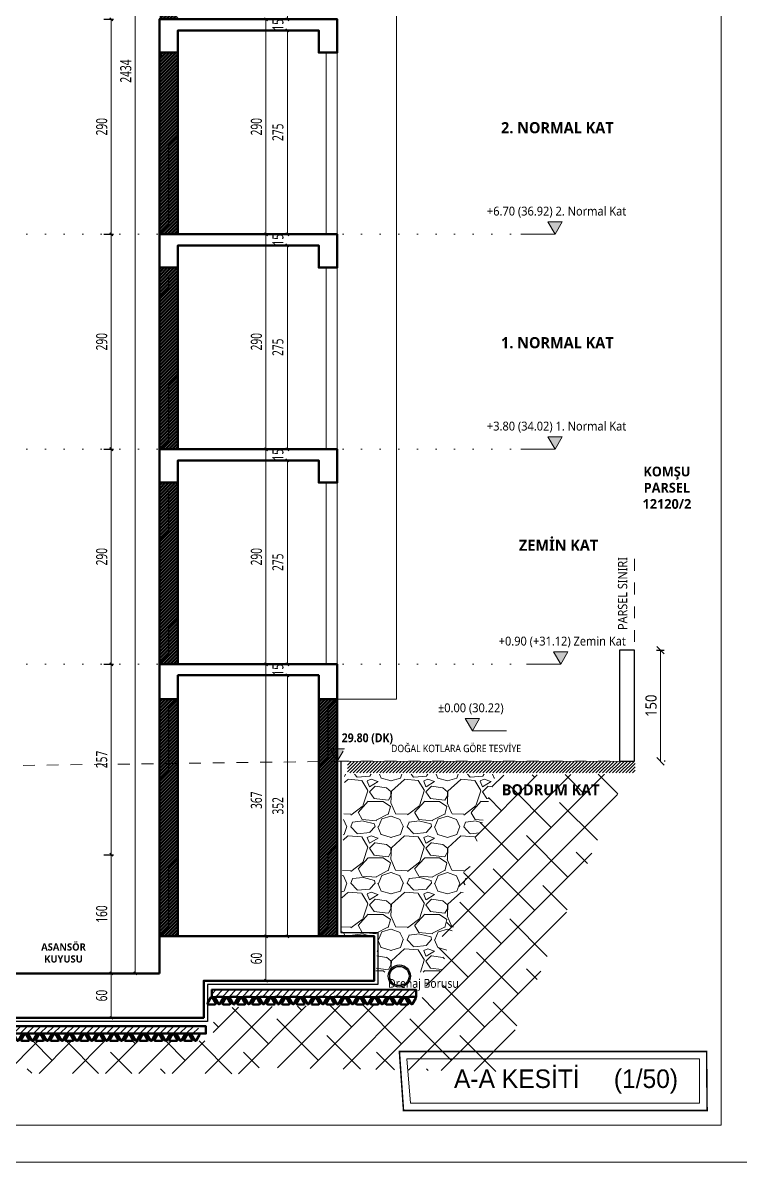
# Model space of a CAD drawing. Header units: metres. Extents: x 14968 to 56958, y -40276 to -31129.
# Drawn here: x 42806 to 43774, y -37376 to -35839 of the extents above; entities that cross this region are included whole.
import ezdxf
from ezdxf.enums import TextEntityAlignment as Align

# ---------------------------------------------------------------- set-up
doc = ezdxf.new("R2010")
doc.units = ezdxf.units.M
doc.linetypes.add('DOT', pattern=[0.25, 0, -0.25])
doc.linetypes.add('JIS_02_1.2', pattern=[64.008, 32.004, -32.004])
doc.layers.get('0').update_dxf_attribs({"lineweight": 13})
doc.layers.get('Defpoints').update_dxf_attribs({"lineweight": 9})
for name, color, linetype, lineweight in [('A ANTET', 7, 'Continuous', 13), ('A DIŞ ZEMİN', 7, 'Continuous', 50), ('A DUVAR', 7, 'Continuous', 25), ('A KESİT BETONARME', 1, 'Continuous', 50), ('A KESİT MERDİVEN', 1, 'Continuous', 50), ('A KOLON TARAMA', 1, 'Continuous', 15), ('A KOT KESİT', 51, 'Continuous', 15), ('A TABİİ ZEMİN ÇİZGİSİ', 81, 'JIS_02_1.2', 9), ('A TOPRAK', 17, 'Continuous', 5), ('A YAZI', 7, 'Continuous', 13), ('A YAZI MALZEME', 131, 'Continuous', 9), ('A YAZI VAZ', 7, 'Continuous', 13), ('A ÖLÇÜ KESİT', 31, 'Continuous', 9)]:
    doc.layers.add(name, color=color, linetype=linetype, lineweight=lineweight)
doc.layers.add('A KESİT DUVAR GÖRÜNÜŞ', color=7, linetype='Continuous', lineweight=9, true_color=0x848484)
doc.layers.add('A KOT KESİT KAT HİZASI', color=7, linetype='DOT', lineweight=15, true_color=0xffff7f)
doc.layers.add('A YALITIM', color=6, linetype='BATTING')
doc.styles.add('HİB ARIAL 95', font='arial.ttf', dxfattribs={"width": 0.95})
doc.styles.add('HİB GENISO .9', font='GENISO.ttf', dxfattribs={"width": 0.9})
doc.styles.add('HİB Segoe Semibold', font='')
doc.styles.add('HİB Segoe Semilight .7', font='segoeuisl.ttf', dxfattribs={"width": 0.7})
doc.styles.add('HİB Segoe Semilight .95', font='segoeuisl.ttf', dxfattribs={"width": 0.9})
doc.styles.get('HİB Segoe Semibold').set_extended_font_data('Segoe UI Semibold')
doc.linetypes.add('BATTING', pattern='A,0.00254,-2.54,[134,ltypeshp.shx,S=2.54,R=0,X=-2.54,Y=0],-5.08,[134,ltypeshp.shx,S=2.54,R=180,X=2.54,Y=0],-2.54', length=10.16254)
doc.dimstyles.new('HİB', dxfattribs={"dimtxt": 12, "dimasz": 18, "dimexe": 5, "dimexo": 30, "dimgap": 5, "dimtad": 1, "dimdec": 0, "dimzin": 0, "dimdsep": 46, "dimtxsty": 'HİB GENISO .9', "dimblk": 'CLOSEDBLANK', "dimtsz": 5, "dimcen": 0.09, "dimclrd": 256, "dimclre": 256, "dimclrt": 256, "dimadec": 0, "dimazin": 0, "dimtfac": 1, "dimtdec": 4, "dimtix": 1, "dimtofl": 0, "dimtmove": 0, "dimatfit": 3, "dimfxl": 30, "dimfxlon": 1, "dimtvp": 1, "dimtolj": 1, "dimtzin": 0, "dimlwd": -1, "dimlwe": -3, "dimarcsym": 0})
doc.dimstyles.new('HİB İÇ', dxfattribs={"dimtxt": 15, "dimasz": 18, "dimexe": 3, "dimexo": 10, "dimgap": 5, "dimtad": 1, "dimdec": 0, "dimzin": 0, "dimdsep": 46, "dimtxsty": 'HİB Segoe Semilight .7', "dimblk": 'NONE', "dimblk1": 'NONE', "dimblk2": 'NONE', "dimtsz": 2, "dimcen": 0.09, "dimclrd": 256, "dimclre": 256, "dimclrt": 256, "dimadec": 0, "dimazin": 0, "dimtfac": 1, "dimtdec": 4, "dimtix": 1, "dimtofl": 0, "dimtmove": 0, "dimatfit": 3, "dimfxl": 10, "dimfxlon": 1, "dimtvp": 1, "dimtolj": 1, "dimtzin": 0, "dimlwd": -1, "dimlwe": -3, "dimarcsym": 0})

# ---------------------------------------------------------------- blocks, each defined once
blk = doc.blocks.new('*D742')
at = {"layer": 'A ÖLÇÜ KESİT', "lineweight": -3, "ltscale": 0.5}
for p, q in [((43661, -36685.1), (43671.3, -36685.1)), ((43672.4, -36835.1), (43671.3, -36835.1))]:
    blk.add_line(p, q, dxfattribs=at)
at = {"layer": 'A ÖLÇÜ KESİT', "ltscale": 0.5}
for p, q in [((43671.3, -36690.1), (43661.3, -36680.1)), ((43666.3, -36835.1), (43666.3, -36685.1)), ((43661.3, -36830.1), (43671.3, -36840.1))]:
    blk.add_line(p, q, dxfattribs=at)
at = {"layer": 'Defpoints', "color": 0}
for p in [(43631, -36685.1), (43666.3, -36685.1), (43642.4, -36835.1)]:
    blk.add_point(p, dxfattribs=at)
at = {"layer": 'A ÖLÇÜ KESİT', "ltscale": 0.5, "insert": (43653.5, -36760.1), "char_height": 15, "attachment_point": 5, "rotation": 90, "style": 'HİB Segoe Semilight .95'}
blk.add_mtext('\\A1;150', dxfattribs=at)
blk = doc.blocks.new('_ClosedBlank')
at = {"color": 0, "linetype": 'ByBlock', "lineweight": -2}
for p, q in [((-1, 0.166667), (0, 0)), ((-1, 0.166667), (-1, -0.166667)), ((0, 0), (-1, -0.166667))]:
    blk.add_line(p, q, dxfattribs=at)
blk = doc.blocks.new('*D389')
at = {"layer": 'A ÖLÇÜ KESİT', "lineweight": -3, "ltscale": 0.5}
for p, q in [((43143.7, -35834.1), (43130.7, -35834.1)), ((43143.7, -36124.1), (43130.7, -36124.1))]:
    blk.add_line(p, q, dxfattribs=at)
at = {"layer": 'A ÖLÇÜ KESİT', "ltscale": 0.5}
for p, q in [((43135.7, -35836.1), (43131.7, -35832.1)), ((43133.7, -36124.1), (43133.7, -35834.1)), ((43131.7, -36122.1), (43135.7, -36126.1))]:
    blk.add_line(p, q, dxfattribs=at)
at = {"layer": 'Defpoints', "color": 0}
for p in [(43133.7, -35834.1), (43175.7, -35834.1), (43183.9, -36124.1)]:
    blk.add_point(p, dxfattribs=at)
at = {"layer": 'A ÖLÇÜ KESİT', "ltscale": 0.5, "insert": (43120.9, -35979.1), "char_height": 15, "attachment_point": 5, "rotation": 90, "style": 'HİB Segoe Semilight .7'}
blk.add_mtext('\\A1;290', dxfattribs=at)
blk = doc.blocks.new('_None')
blk = doc.blocks.new('*D388')
at = {"layer": 'A ÖLÇÜ KESİT', "lineweight": -3, "ltscale": 0.5}
for p, q in [((43165.7, -35834.1), (43159.6, -35834.1)), ((43152.9, -35849.1), (43159.6, -35849.1))]:
    blk.add_line(p, q, dxfattribs=at)
at = {"layer": 'A ÖLÇÜ KESİT', "ltscale": 0.5}
for p, q in [((43160.6, -35832.1), (43164.6, -35836.1)), ((43162.6, -35834.1), (43162.6, -35830.1)), ((43164.6, -35851.1), (43160.6, -35847.1)), ((43162.6, -35849.1), (43162.6, -35853.1))]:
    blk.add_line(p, q, dxfattribs=at)
at = {"layer": 'Defpoints', "color": 0}
for p in [(43162.6, -35834.1), (43175.7, -35834.1), (43162.9, -35849.1)]:
    blk.add_point(p, dxfattribs=at)
at = {"layer": 'A ÖLÇÜ KESİT', "ltscale": 0.5, "insert": (43149.9, -35841.6), "char_height": 15, "attachment_point": 5, "rotation": 90, "style": 'HİB Segoe Semilight .7'}
blk.add_mtext('\\A1;15', dxfattribs=at)
blk = doc.blocks.new('*D387')
at = {"layer": 'A ÖLÇÜ KESİT', "lineweight": -3, "ltscale": 0.5}
for p, q in [((43152.9, -35849.1), (43159.6, -35849.1)), ((43152.9, -36124.1), (43159.6, -36124.1))]:
    blk.add_line(p, q, dxfattribs=at)
at = {"layer": 'A ÖLÇÜ KESİT', "ltscale": 0.5}
for p, q in [((43164.6, -35851.1), (43160.6, -35847.1)), ((43162.6, -36124.1), (43162.6, -35849.1)), ((43160.6, -36122.1), (43164.6, -36126.1))]:
    blk.add_line(p, q, dxfattribs=at)
at = {"layer": 'Defpoints', "color": 0}
for p in [(43162.6, -35849.1), (43162.9, -35849.1), (43162.9, -36124.1)]:
    blk.add_point(p, dxfattribs=at)
at = {"layer": 'A ÖLÇÜ KESİT', "ltscale": 0.5, "insert": (43149.9, -35986.6), "char_height": 15, "attachment_point": 5, "rotation": 90, "style": 'HİB Segoe Semilight .7'}
blk.add_mtext('\\A1;275', dxfattribs=at)
blk = doc.blocks.new('*D385')
at = {"layer": 'A ÖLÇÜ KESİT', "lineweight": -3, "ltscale": 0.5}
for p, q in [((43165.7, -36124.1), (43159.6, -36124.1)), ((43152.9, -36139.1), (43159.6, -36139.1))]:
    blk.add_line(p, q, dxfattribs=at)
at = {"layer": 'A ÖLÇÜ KESİT', "ltscale": 0.5}
for p, q in [((43160.6, -36122.1), (43164.6, -36126.1)), ((43162.6, -36124.1), (43162.6, -36120.1)), ((43164.6, -36141.1), (43160.6, -36137.1)), ((43162.6, -36139.1), (43162.6, -36143.1))]:
    blk.add_line(p, q, dxfattribs=at)
at = {"layer": 'Defpoints', "color": 0}
for p in [(43162.6, -36124.1), (43175.7, -36124.1), (43162.9, -36139.1)]:
    blk.add_point(p, dxfattribs=at)
at = {"layer": 'A ÖLÇÜ KESİT', "ltscale": 0.5, "insert": (43149.9, -36131.6), "char_height": 15, "attachment_point": 5, "rotation": 90, "style": 'HİB Segoe Semilight .7'}
blk.add_mtext('\\A1;15', dxfattribs=at)
blk = doc.blocks.new('*D753')
at = {"layer": 'A ÖLÇÜ KESİT', "ltscale": 0.5}
for p, q in [((43160.6, -36702.1), (43164.6, -36706.1)), ((43162.6, -36704.1), (43162.6, -36700.1)), ((43164.6, -36721.1), (43160.6, -36717.1)), ((43162.6, -36719.1), (43162.6, -36723.1))]:
    blk.add_line(p, q, dxfattribs=at)
at = {"layer": 'A ÖLÇÜ KESİT', "lineweight": -3, "ltscale": 0.5}
for p, q in [((43165.7, -36704.1), (43159.6, -36704.1)), ((43152.9, -36719.1), (43159.6, -36719.1))]:
    blk.add_line(p, q, dxfattribs=at)
at = {"layer": 'Defpoints', "color": 0}
for p in [(43162.6, -36704.1), (43175.7, -36704.1), (43162.9, -36719.1)]:
    blk.add_point(p, dxfattribs=at)
at = {"layer": 'A ÖLÇÜ KESİT', "ltscale": 0.5, "insert": (43149.9, -36711.6), "char_height": 15, "attachment_point": 5, "rotation": 90, "style": 'HİB Segoe Semilight .7'}
blk.add_mtext('\\A1;15', dxfattribs=at)
blk = doc.blocks.new('*D750')
at = {"layer": 'A ÖLÇÜ KESİT', "ltscale": 0.5}
for p, q in [((43162.6, -36414.1), (43162.6, -36410.1)), ((43160.6, -36412.1), (43164.6, -36416.1)), ((43164.6, -36431.1), (43160.6, -36427.1)), ((43162.6, -36429.1), (43162.6, -36433.1))]:
    blk.add_line(p, q, dxfattribs=at)
at = {"layer": 'A ÖLÇÜ KESİT', "lineweight": -3, "ltscale": 0.5}
for p, q in [((43165.7, -36414.1), (43159.6, -36414.1)), ((43152.9, -36429.1), (43159.6, -36429.1))]:
    blk.add_line(p, q, dxfattribs=at)
at = {"layer": 'Defpoints', "color": 0}
for p in [(43162.6, -36414.1), (43175.7, -36414.1), (43162.9, -36429.1)]:
    blk.add_point(p, dxfattribs=at)
at = {"layer": 'A ÖLÇÜ KESİT', "ltscale": 0.5, "insert": (43149.9, -36421.6), "char_height": 15, "attachment_point": 5, "rotation": 90, "style": 'HİB Segoe Semilight .7'}
blk.add_mtext('\\A1;15', dxfattribs=at)
blk = doc.blocks.new('TABİİ ZEMİN ÖLÇÜSÜ')
at = {"ltscale": 0.5}
h = blk.add_hatch(color=256, dxfattribs=at)
h.dxf.hatch_style = 1
h.paths.add_polyline_path([(9.7, 16.9), (-9.7, 16.9), (0, 0)])
blk.add_lwpolyline([(9.7, 16.9), (-9.7, 16.9), (0, 0)], close=True, dxfattribs=at)
at = {"ltscale": 0.5, "style": 'HİB Segoe Semilight .95', "width": 0.9}
blk.add_attdef('KOT', text='', height=12, dxfattribs=at).set_placement((-0.1, 30.3), align=Align.MIDDLE)
blk = doc.blocks.new('*D754')
at = {"layer": 'A ÖLÇÜ KESİT', "lineweight": -3, "ltscale": 0.5}
for p, q in [((43143.7, -37071.1), (43130.7, -37071.1)), ((43143.7, -37131.1), (43130.7, -37131.1))]:
    blk.add_line(p, q, dxfattribs=at)
at = {"layer": 'A ÖLÇÜ KESİT', "ltscale": 0.5}
for p, q in [((43135.7, -37073.1), (43131.7, -37069.1)), ((43133.7, -37071.1), (43133.7, -37131.1)), ((43131.7, -37129.1), (43135.7, -37133.1))]:
    blk.add_line(p, q, dxfattribs=at)
at = {"layer": 'Defpoints', "color": 0}
for p in [(43188.6, -37071.1), (43133.7, -37131.1), (43188.6, -37131.1)]:
    blk.add_point(p, dxfattribs=at)
at = {"layer": 'A ÖLÇÜ KESİT', "ltscale": 0.5, "insert": (43120.9, -37101.1), "char_height": 15, "attachment_point": 5, "rotation": 90, "style": 'HİB Segoe Semilight .7'}
blk.add_mtext('\\A1;60', dxfattribs=at)
blk = doc.blocks.new('*U749')
at = {"layer": 'A KESİT BETONARME', "ltscale": 0.5}
for points in [[(-10.5, -3.3, 0.57735), (-9.5, -5), (-0.5, -5, 0.57735), (0.4, -3.3), (-4.1, 4.4, 0.57735), (-6, 4.4)], [(10.5, 3.3, 0.57735), (9.5, 5), (0.5, 5, 0.57735), (-0.4, 3.3), (4.1, -4.4, 0.57735), (6, -4.4)]]:
    blk.add_lwpolyline(points, format="xyb", close=True, dxfattribs=at)
blk = doc.blocks.new('*U748')
at = {"layer": 'A KESİT BETONARME', "color": 0, "linetype": 'ByBlock', "lineweight": -2, "transparency": 16777216}
for p in [(0, 0), (20, 0), (40, 0), (60, 0), (80, 0), (100, 0), (120, 0), (140, 0), (160, 0), (180, 0), (200, 0), (220, 0), (240, 0), (260, 0)]:
    blk.add_blockref('*U749', p, dxfattribs=at)
blk = doc.blocks.new('*D752')
at = {"layer": 'A ÖLÇÜ KESİT', "ltscale": 0.5}
for p, q in [((43135.7, -36706.1), (43131.7, -36702.1)), ((43133.7, -37071.1), (43133.7, -36704.1)), ((43131.7, -37069.1), (43135.7, -37073.1))]:
    blk.add_line(p, q, dxfattribs=at)
at = {"layer": 'A ÖLÇÜ KESİT', "lineweight": -3, "ltscale": 0.5}
for p, q in [((43143.7, -36704.1), (43130.7, -36704.1)), ((43143.7, -37071.1), (43130.7, -37071.1))]:
    blk.add_line(p, q, dxfattribs=at)
at = {"layer": 'Defpoints', "color": 0}
for p in [(43133.7, -36704.1), (43175.7, -36704.1), (43205, -37071.1)]:
    blk.add_point(p, dxfattribs=at)
at = {"layer": 'A ÖLÇÜ KESİT', "ltscale": 0.5, "insert": (43120.9, -36887.6), "char_height": 15, "attachment_point": 5, "rotation": 90, "style": 'HİB Segoe Semilight .7'}
blk.add_mtext('\\A1;367', dxfattribs=at)
blk = doc.blocks.new('*D751')
at = {"layer": 'A ÖLÇÜ KESİT', "ltscale": 0.5}
for p, q in [((43164.6, -36721.1), (43160.6, -36717.1)), ((43162.6, -37071.1), (43162.6, -36719.1)), ((43160.6, -37069.1), (43164.6, -37073.1))]:
    blk.add_line(p, q, dxfattribs=at)
at = {"layer": 'A ÖLÇÜ KESİT', "lineweight": -3, "ltscale": 0.5}
for p, q in [((43152.9, -36719.1), (43159.6, -36719.1)), ((43172.6, -37071.1), (43159.6, -37071.1))]:
    blk.add_line(p, q, dxfattribs=at)
at = {"layer": 'Defpoints', "color": 0}
for p in [(43162.6, -36719.1), (43162.9, -36719.1), (43205, -37071.1)]:
    blk.add_point(p, dxfattribs=at)
at = {"layer": 'A ÖLÇÜ KESİT', "ltscale": 0.5, "insert": (43149.9, -36895.1), "char_height": 15, "attachment_point": 5, "rotation": 90, "style": 'HİB Segoe Semilight .7'}
blk.add_mtext('\\A1;352', dxfattribs=at)
blk = doc.blocks.new('*U747')
at = {"layer": 'A KESİT BETONARME', "ltscale": 0.5}
for points in [[(-10.5, -3.3, 0.57735), (-9.5, -5), (-0.5, -5, 0.57735), (0.4, -3.3), (-4.1, 4.4, 0.57735), (-6, 4.4)], [(10.5, 3.3, 0.57735), (9.5, 5), (0.5, 5, 0.57735), (-0.4, 3.3), (4.1, -4.4, 0.57735), (6, -4.4)]]:
    blk.add_lwpolyline(points, format="xyb", close=True, dxfattribs=at)
blk = doc.blocks.new('*U746')
at = {"layer": 'A KESİT BETONARME', "color": 0, "linetype": 'ByBlock', "lineweight": -2, "transparency": 16777216}
for p in [(0, 0), (20, 0), (40, 0), (60, 0), (80, 0), (100, 0), (120, 0), (140, 0), (160, 0), (180, 0), (200, 0), (220, 0), (240, 0), (260, 0), (280, 0), (300, 0)]:
    blk.add_blockref('*U747', p, dxfattribs=at)
blk = doc.blocks.new('*D766')
at = {"layer": 'A ÖLÇÜ KESİT', "lineweight": -3, "ltscale": 0.5}
for p, q in [((42947.3, -34686.9), (42960.3, -34686.9)), ((42947.3, -37121.1), (42960.3, -37121.1))]:
    blk.add_line(p, q, dxfattribs=at)
at = {"layer": 'A ÖLÇÜ KESİT', "ltscale": 0.5}
for p, q in [((42959.3, -34688.9), (42955.3, -34684.9)), ((42957.3, -37121.1), (42957.3, -34686.9)), ((42955.3, -37119.1), (42959.3, -37123.1))]:
    blk.add_line(p, q, dxfattribs=at)
at = {"layer": 'Defpoints', "color": 0}
for p in [(42821.2, -34686.9), (42957.3, -34686.9), (42875, -37121.1)]:
    blk.add_point(p, dxfattribs=at)
at = {"layer": 'A ÖLÇÜ KESİT', "ltscale": 0.5, "insert": (42944.6, -35904), "char_height": 15, "attachment_point": 5, "rotation": 90, "style": 'HİB Segoe Semilight .7'}
blk.add_mtext('\\A1;2434', dxfattribs=at)
blk = doc.blocks.new('*D386')
at = {"layer": 'A ÖLÇÜ KESİT', "lineweight": -3, "ltscale": 0.5}
for p, q in [((43143.7, -36124.1), (43130.7, -36124.1)), ((43143.7, -36414.1), (43130.7, -36414.1))]:
    blk.add_line(p, q, dxfattribs=at)
at = {"layer": 'A ÖLÇÜ KESİT', "ltscale": 0.5}
for p, q in [((43135.7, -36126.1), (43131.7, -36122.1)), ((43133.7, -36414.1), (43133.7, -36124.1)), ((43131.7, -36412.1), (43135.7, -36416.1))]:
    blk.add_line(p, q, dxfattribs=at)
at = {"layer": 'Defpoints', "color": 0}
for p in [(43133.7, -36124.1), (43175.7, -36124.1), (43183.9, -36414.1)]:
    blk.add_point(p, dxfattribs=at)
at = {"layer": 'A ÖLÇÜ KESİT', "ltscale": 0.5, "insert": (43120.9, -36269.1), "char_height": 15, "attachment_point": 5, "rotation": 90, "style": 'HİB Segoe Semilight .7'}
blk.add_mtext('\\A1;290', dxfattribs=at)
blk = doc.blocks.new('*D384')
at = {"layer": 'A ÖLÇÜ KESİT', "lineweight": -3, "ltscale": 0.5}
for p, q in [((43152.9, -36139.1), (43159.6, -36139.1)), ((43152.9, -36414.1), (43159.6, -36414.1))]:
    blk.add_line(p, q, dxfattribs=at)
at = {"layer": 'A ÖLÇÜ KESİT', "ltscale": 0.5}
for p, q in [((43164.6, -36141.1), (43160.6, -36137.1)), ((43162.6, -36414.1), (43162.6, -36139.1)), ((43160.6, -36412.1), (43164.6, -36416.1))]:
    blk.add_line(p, q, dxfattribs=at)
at = {"layer": 'Defpoints', "color": 0}
for p in [(43162.6, -36139.1), (43162.9, -36139.1), (43162.9, -36414.1)]:
    blk.add_point(p, dxfattribs=at)
at = {"layer": 'A ÖLÇÜ KESİT', "ltscale": 0.5, "insert": (43149.9, -36276.6), "char_height": 15, "attachment_point": 5, "rotation": 90, "style": 'HİB Segoe Semilight .7'}
blk.add_mtext('\\A1;275', dxfattribs=at)
blk = doc.blocks.new('*D400')
at = {"layer": 'A ÖLÇÜ KESİT', "lineweight": -3, "ltscale": 0.5}
for p, q in [((43143.7, -36414.1), (43130.7, -36414.1)), ((43143.7, -36704.1), (43130.7, -36704.1))]:
    blk.add_line(p, q, dxfattribs=at)
at = {"layer": 'A ÖLÇÜ KESİT', "ltscale": 0.5}
for p, q in [((43135.7, -36416.1), (43131.7, -36412.1)), ((43133.7, -36704.1), (43133.7, -36414.1)), ((43131.7, -36702.1), (43135.7, -36706.1))]:
    blk.add_line(p, q, dxfattribs=at)
at = {"layer": 'Defpoints', "color": 0}
for p in [(43133.7, -36414.1), (43175.7, -36414.1), (43183.9, -36704.1)]:
    blk.add_point(p, dxfattribs=at)
at = {"layer": 'A ÖLÇÜ KESİT', "ltscale": 0.5, "insert": (43120.9, -36559.1), "char_height": 15, "attachment_point": 5, "rotation": 90, "style": 'HİB Segoe Semilight .7'}
blk.add_mtext('\\A1;290', dxfattribs=at)
blk = doc.blocks.new('*D399')
at = {"layer": 'A ÖLÇÜ KESİT', "lineweight": -3, "ltscale": 0.5}
for p, q in [((43152.9, -36429.1), (43159.6, -36429.1)), ((43152.9, -36704.1), (43159.6, -36704.1))]:
    blk.add_line(p, q, dxfattribs=at)
at = {"layer": 'A ÖLÇÜ KESİT', "ltscale": 0.5}
for p, q in [((43164.6, -36431.1), (43160.6, -36427.1)), ((43162.6, -36704.1), (43162.6, -36429.1)), ((43160.6, -36702.1), (43164.6, -36706.1))]:
    blk.add_line(p, q, dxfattribs=at)
at = {"layer": 'Defpoints', "color": 0}
for p in [(43162.6, -36429.1), (43162.9, -36429.1), (43162.9, -36704.1)]:
    blk.add_point(p, dxfattribs=at)
at = {"layer": 'A ÖLÇÜ KESİT', "ltscale": 0.5, "insert": (43149.9, -36566.6), "char_height": 15, "attachment_point": 5, "rotation": 90, "style": 'HİB Segoe Semilight .7'}
blk.add_mtext('\\A1;275', dxfattribs=at)
blk = doc.blocks.new('KOT KESİT')
at = {"layer": 'A KOT KESİT', "transparency": 33554687}
h = blk.add_hatch(color=256, dxfattribs=at)
h.dxf.hatch_style = 1
h.paths.add_polyline_path([(9.7, 16.9), (-9.7, 16.9), (0, 0)])
at = {"layer": 'A KOT KESİT'}
blk.add_line((0, 0), (46.1, 0), dxfattribs=at)
blk.add_lwpolyline([(9.7, 16.9), (-9.7, 16.9), (0, 0)], close=True, dxfattribs=at)
at = {"layer": 'A KOT KESİT', "ltscale": 100, "transparency": 33554687, "style": 'HİB Segoe Semilight .95', "width": 0.95}
blk.add_attdef('YAZI', text='', height=12, dxfattribs=at).set_placement((-2.1, 25.2), align=Align.CENTER)
blk = doc.blocks.new('*D1882')
at = {"layer": 'A ÖLÇÜ KESİT', "lineweight": -3, "ltscale": 0.5}
for p, q in [((42914.9, -36961.1), (42927.9, -36961.1)), ((42914.9, -37121.1), (42927.9, -37121.1))]:
    blk.add_line(p, q, dxfattribs=at)
at = {"layer": 'A ÖLÇÜ KESİT', "ltscale": 0.5}
for p, q in [((42926.9, -36963.1), (42922.9, -36959.1)), ((42924.9, -37121.1), (42924.9, -36961.1)), ((42922.9, -37119.1), (42926.9, -37123.1))]:
    blk.add_line(p, q, dxfattribs=at)
at = {"layer": 'Defpoints', "color": 0}
for p in [(42875, -36961.1), (42924.9, -36961.1), (42875, -37121.1)]:
    blk.add_point(p, dxfattribs=at)
at = {"layer": 'A ÖLÇÜ KESİT', "ltscale": 0.5, "insert": (42912.1, -37041.1), "char_height": 15, "attachment_point": 5, "rotation": 90, "style": 'HİB Segoe Semilight .7'}
blk.add_mtext('\\A1;160', dxfattribs=at)
blk = doc.blocks.new('*D1883')
at = {"layer": 'A ÖLÇÜ KESİT', "ltscale": 0.5}
for p, q in [((42926.9, -36706.1), (42922.9, -36702.1)), ((42924.9, -36961.1), (42924.9, -36704.1)), ((42922.9, -36959.1), (42926.9, -36963.1))]:
    blk.add_line(p, q, dxfattribs=at)
at = {"layer": 'A ÖLÇÜ KESİT', "lineweight": -3, "ltscale": 0.5}
for p, q in [((42914.9, -36704.1), (42927.9, -36704.1)), ((42914.9, -36961.1), (42927.9, -36961.1))]:
    blk.add_line(p, q, dxfattribs=at)
at = {"layer": 'Defpoints', "color": 0}
for p in [(42875, -36704.1), (42924.9, -36704.1), (42875, -36961.1)]:
    blk.add_point(p, dxfattribs=at)
at = {"layer": 'A ÖLÇÜ KESİT', "ltscale": 0.5, "insert": (42912.1, -36832.6), "char_height": 15, "attachment_point": 5, "rotation": 90, "style": 'HİB Segoe Semilight .7'}
blk.add_mtext('\\A1;257', dxfattribs=at)
blk = doc.blocks.new('*D1888')
at = {"layer": 'A ÖLÇÜ KESİT', "lineweight": -3, "ltscale": 0.5}
for p, q in [((42914.9, -37121.1), (42927.9, -37121.1)), ((42914.9, -37181.1), (42927.9, -37181.1))]:
    blk.add_line(p, q, dxfattribs=at)
at = {"layer": 'A ÖLÇÜ KESİT', "ltscale": 0.5}
for p, q in [((42926.9, -37123.1), (42922.9, -37119.1)), ((42924.9, -37121.1), (42924.9, -37181.1)), ((42922.9, -37179.1), (42926.9, -37183.1))]:
    blk.add_line(p, q, dxfattribs=at)
at = {"layer": 'Defpoints', "color": 0}
for p in [(42875, -37121.1), (42868.4, -37181.1), (42924.9, -37181.1)]:
    blk.add_point(p, dxfattribs=at)
at = {"layer": 'A ÖLÇÜ KESİT', "ltscale": 0.5, "insert": (42912.1, -37151.1), "char_height": 15, "attachment_point": 5, "rotation": 90, "style": 'HİB Segoe Semilight .7'}
blk.add_mtext('\\A1;60', dxfattribs=at)
blk = doc.blocks.new('*D1894')
at = {"layer": 'A ÖLÇÜ KESİT', "lineweight": -3, "ltscale": 0.5}
for p, q in [((42914.9, -36414), (42927.9, -36414)), ((42914.9, -36704.1), (42927.9, -36704.1))]:
    blk.add_line(p, q, dxfattribs=at)
at = {"layer": 'A ÖLÇÜ KESİT', "ltscale": 0.5}
for p, q in [((42926.9, -36416), (42922.9, -36412)), ((42924.9, -36704.1), (42924.9, -36414)), ((42922.9, -36702.1), (42926.9, -36706.1))]:
    blk.add_line(p, q, dxfattribs=at)
at = {"layer": 'Defpoints', "color": 0}
for p in [(42875, -36414), (42924.9, -36414), (42875, -36704.1)]:
    blk.add_point(p, dxfattribs=at)
at = {"layer": 'A ÖLÇÜ KESİT', "ltscale": 0.5, "insert": (42912.1, -36559.1), "char_height": 15, "attachment_point": 5, "rotation": 90, "style": 'HİB Segoe Semilight .7'}
blk.add_mtext('\\A1;290', dxfattribs=at)
blk = doc.blocks.new('*D1895')
at = {"layer": 'A ÖLÇÜ KESİT', "lineweight": -3, "ltscale": 0.5}
for p, q in [((42914.9, -36124.1), (42927.9, -36124.1)), ((42914.9, -36414.1), (42927.9, -36414.1))]:
    blk.add_line(p, q, dxfattribs=at)
at = {"layer": 'A ÖLÇÜ KESİT', "ltscale": 0.5}
for p, q in [((42926.9, -36126.1), (42922.9, -36122.1)), ((42924.9, -36414.1), (42924.9, -36124.1)), ((42922.9, -36412.1), (42926.9, -36416.1))]:
    blk.add_line(p, q, dxfattribs=at)
at = {"layer": 'Defpoints', "color": 0}
for p in [(42901.7, -36124.1), (42924.9, -36124.1), (42875, -36414.1)]:
    blk.add_point(p, dxfattribs=at)
at = {"layer": 'A ÖLÇÜ KESİT', "ltscale": 0.5, "insert": (42912.1, -36269.1), "char_height": 15, "attachment_point": 5, "rotation": 90, "style": 'HİB Segoe Semilight .7'}
blk.add_mtext('\\A1;290', dxfattribs=at)
blk = doc.blocks.new('*D1896')
at = {"layer": 'A ÖLÇÜ KESİT', "lineweight": -3, "ltscale": 0.5}
for p, q in [((42914.9, -35834.1), (42927.9, -35834.1)), ((42914.9, -36124.1), (42927.9, -36124.1))]:
    blk.add_line(p, q, dxfattribs=at)
at = {"layer": 'A ÖLÇÜ KESİT', "ltscale": 0.5}
for p, q in [((42926.9, -35836.1), (42922.9, -35832.1)), ((42924.9, -36124.1), (42924.9, -35834.1)), ((42922.9, -36122.1), (42926.9, -36126.1))]:
    blk.add_line(p, q, dxfattribs=at)
at = {"layer": 'Defpoints', "color": 0}
for p in [(42894.5, -35834.1), (42924.9, -35834.1), (42901.7, -36124.1)]:
    blk.add_point(p, dxfattribs=at)
at = {"layer": 'A ÖLÇÜ KESİT', "ltscale": 0.5, "insert": (42912.1, -35979.1), "char_height": 15, "attachment_point": 5, "rotation": 90, "style": 'HİB Segoe Semilight .7'}
blk.add_mtext('\\A1;290', dxfattribs=at)

msp = doc.modelspace()

# ---------------------------------------------------------------- hatches: boundary and pattern name
at = {"layer": 'A DUVAR', "ltscale": 0.5, "true_color": 0x848484, "transparency": 33554687}
h = msp.add_hatch(dxfattribs=at)
h.set_pattern_fill('ANSI31', color=252)
h.set_pattern_definition([(45, (-170.319, 114.5602), (-2.24506403, 2.24506403), [])])
h.paths.add_polyline_path([(43632, -36850.6), (43632, -36835.6), (43305.3, -36835.6), (43243.6, -36835.6), (43243.6, -36850.6)])
at = {"layer": 'A KESİT MERDİVEN', "ltscale": 0.5, "transparency": 33554687}
h = msp.add_hatch(dxfattribs=at)
h.set_pattern_fill('ANSI31', color=256)
h.paths.add_polyline_path([(43014.9, -34686.9), (43034.8, -34686.9), (43034.8, -34674.1), (42300.9, -34674.1), (42300.9, -34689.1), (42320.9, -34689.1), (42320.9, -34964.1), (42335.9, -34964.1), (42335.9, -34689.1), (42999.9, -34689.1), (42999.9, -34964.1), (43014.9, -34964.1)])
h.paths.add_polyline_path([(43014.9, -35254.1), (43014.9, -35009.1), (42989.9, -35009.1), (42989.9, -35254.1)])
h.paths.add_polyline_path([(43014.9, -35544.1), (43014.9, -35299.1), (42989.9, -35299.1), (42989.9, -35544.1)])
h.paths.add_polyline_path([(43014.9, -35834.1), (43014.9, -35589.1), (42989.9, -35589.1), (42989.9, -35834.1)])
h.paths.add_polyline_path([(43014.9, -36124.1), (43014.9, -35879.1), (42989.9, -35879.1), (42989.9, -36124.1)])
h.paths.add_polyline_path([(43014.9, -36414.1), (43014.9, -36169.1), (42989.9, -36169.1), (42989.9, -36414.1)])
h.paths.add_polyline_path([(42989.9, -36751.1), (42989.9, -37071.1), (43014.9, -37071.1), (43014.9, -36751.1)])
h.paths.add_polyline_path([(43014.9, -36704.1), (43014.9, -36459.1), (42989.9, -36459.1), (42989.9, -36704.1)])
h.paths.add_polyline_path([(43229.9, -36751.1), (43205, -36751.1), (43205, -37071.1), (43230, -37071.1), (43230, -36751.1)])
h.paths.add_polyline_path([(42320.9, -36809.1), (42320.9, -37071.1), (42345.9, -37071.1), (42345.9, -36809.1)])
at = {"layer": 'A KOLON TARAMA', "ltscale": 100, "transparency": 33554687}
h = msp.add_hatch(dxfattribs=at)
h.set_pattern_fill('ANSI31', color=256, scale=2)
h.set_pattern_definition([(45, (0, -51.999), (-4.49012806, 4.49012806), [])])
h.paths.add_polyline_path([(43060.5, -37143), (43336.3, -37143.2), (43336.3, -37153.2), (43060.5, -37153)])
h = msp.add_hatch(dxfattribs=at)
h.set_pattern_fill('ANSI31', color=256, scale=2)
h.set_pattern_definition([(45, (23826.4806, -31984.846), (-4.490128, 4.490128), [])])
h.paths.add_polyline_path([(42738.7, -37192.2), (43042.7, -37192.4), (43042.7, -37202.4), (42738.7, -37202.2)])
at = {"layer": 'A TOPRAK', "ltscale": 0.5, "transparency": 33554687}
h = msp.add_hatch(dxfattribs=at)
h.set_pattern_fill('ANSI38-METRIC', color=256, scale=10)
h.set_pattern_definition([(45, (54.37, -5493.277), (-22.45064, 22.45064), []), (135, (54.37, -5493.277), (-67.35192, 22.45064), [79.375, -47.625])])
h.paths.add_polyline_path([(41890.7, -36942.9), (41862.7, -36816.1), (41317.4, -36816.1), (41612.2, -37246.7), (42675.5, -37242.1), (42676, -37255.7), (43103.9, -37256.5), (43108.3, -37248.1), (43445.8, -37253.4), (43620.1, -36852.2), (43443.9, -36853.8), (43341.6, -37162), (43063.9, -37167.5), (43061.9, -37212), (42712.9, -37212.5), (42715, -37161), (41936.9, -37161.4)])
at = {"layer": 'A TOPRAK', "ltscale": 0.5, "true_color": 0x848484, "transparency": 33554687}
h = msp.add_hatch(dxfattribs=at)
h.set_pattern_fill('GRAVL1', color=252, scale=3)
h.set_pattern_definition([(228.0128, (-305.767, -5300.925), (-609.5998653, -685.80010223), [10.25164, -1014.91451]), (184.9697, (-312.625, -5308.5453), (914.40008013, 76.1993376), [17.59214, -1741.62148]), (132.5104, (-330.151, -5310.0693), (761.99929274, -838.20066095), [12.40445, -1228.04164]), (267.2737, (-359.869, -5329.1193), (76.19969655, 1524.00002248), [16.02014, -1585.99312]), (292.8337, (-360.631, -5345.1213), (-381.0007548, 914.39972658), [15.70901, -1555.19422]), (357.2737, (-354.535, -5359.5993), (-1524.00002248, 76.19969655), [16.02014, -1585.99312]), (37.6942, (-338.533, -5360.3613), (-990.60055974, -761.99926887), [21.18581, -2097.39349]), (72.2553, (-321.769, -5347.4073), (533.40082012, 1676.39971282), [20.00159, -1980.15766]), (121.4296, (-315.673, -5328.3573), (-609.60062744, 990.59962178), [16.07439, -1591.36636]), (175.2364, (-324.055, -5314.641), (838.2000721, -76.1993548), [18.3514, -899.21814]), (222.3974, (-342.343, -5313.1173), (-914.40056015, -838.19939665), [23.73234, -2349.50317]), (138.8141, (-284.431, -5329.881), (-533.4002245, 457.1997953), [8.10014, -801.91691]), (171.4692, (-290.527, -5324.5473), (990.5998693, -152.40060275), [15.41046, -1525.63914]), (225, (-305.767, -5322.26), (-1e-14, -76.200024), [10.77628, -96.98675]), (203.1986, (-311.101, -5313.117), (380.9999795, 152.400101), [5.80324, -574.51866]), (291.8014, (-316.435, -5315.403), (-76.199993, 228.6000208), [8.20697, -402.1426]), (30.9638, (-313.387, -5323.023), (228.5998493, 152.4001892), [13.32959, -430.98895]), (161.5651, (-301.957, -5316.165), (152.400033, -76.199878), [9.63861, -231.32697]), (16.3895, (-360.631, -5315.4033), (762.00016752, 228.5994445), [13.50264, -1336.76479]), (70.3462, (-347.677, -5311.5933), (-304.79963785, -838.20016273), [11.32797, -1121.46649]), (293.1986, (-301.957, -5300.925), (-152.400101, 380.9999795), [11.6064, -568.7155]), (343.6105, (-297.385, -5311.5933), (-762.00016752, 228.5994445), [13.50264, -1336.76479]), (339.444, (-360.631, -5362.647), (-381.0001406, 152.399695), [13.02106, -638.03205]), (294.7751, (-348.439, -5367.2193), (-380.9994048, 838.20026074), [10.91016, -1080.1078]), (66.8014, (-301.195, -5377.125), (152.400101, 380.9999795), [11.6064, -568.7155]), (17.354, (-296.623, -5366.4573), (-990.60015386, -304.79958107), [12.77348, -1264.57131]), (69.444, (-338.533, -5377.125), (-152.399695, -381.0001406), [6.51053, -644.54258]), (101.3099, (-305.767, -5377.125), (-76.1998196, 304.8000573), [3.88544, -384.65981]), (165.9638, (-306.53, -5373.315), (228.6000416, -76.199852), [15.70901, -298.47159]), (186.009, (-321.769, -5369.5053), (761.99998102, 76.199948), [14.55801, -1441.24093]), (303.6901, (-313.387, -5329.881), (-76.200102, 152.399966), [10.98972, -263.75327]), (353.1572, (-307.291, -5339.0253), (1295.39995165, -152.40060944), [19.1867, -1899.4803]), (60.9454, (-288.241, -5341.311), (-304.8000021, -533.4000293), [7.84525, -776.68176]), (90, (-284.43, -5334.45), (-76.2, 76.2), [4.572, -71.628]), (120.2564, (-323.293, -5367.2193), (304.7996104, -533.40018714), [10.58601, -1048.01822]), (48.0128, (-328.627, -5358.075), (609.5998653, 685.80010223), [20.50329, -1004.66286]), (0, (-314.91, -5342.835), (76.2, 76.2), [19.812, -56.388]), (325.3048, (-295.099, -5342.8353), (-761.99956253, 533.40065605), [12.04829, -1192.77948]), (254.0546, (-285.193, -5349.693), (-76.1999916, -304.8000097), [11.09487, -543.64951]), (207.646, (-288.241, -5360.3613), (-1447.7996805, -762.00058774), [18.06435, -1788.37392]), (175.4261, (-304.243, -5368.7433), (-990.60004254, 76.19960385), [19.11088, -1891.97544])])
h.paths.add_polyline_path([(43444.1, -36852.6), (43239.9, -36852.6), (43234.9, -37069.9), (43284.9, -37069.9), (43282, -37119.6), (43369.6, -37119.6)])

# ---------------------------------------------------------------- linework, layer by layer
at = {"ltscale": 0.5}
for p, q in [((43214.9, -36124.1), (43214.9, -35879.1)), ((43229.9, -36124.1), (43229.9, -35879.1)), ((43214.9, -36414.1), (43214.9, -36169.1)), ((43229.9, -36414.1), (43229.9, -36169.1)), ((43214.9, -36704.1), (43214.9, -36459.1)), ((43229.9, -36704.1), (43229.9, -36459.1))]:
    msp.add_line(p, q, dxfattribs=at)
at = {"layer": 'A ANTET'}
msp.add_lwpolyline([(28638.9, -34475.9), (56958.3, -34475.9), (56958.3, -37375.9), (28638.9, -37375.9)], close=True, dxfattribs=at)
at = {"layer": 'A ANTET', "linetype": 'ByBlock', "ltscale": 100}
msp.add_lwpolyline([(43319.4, -37306.2, 2.02, 2.02, 0), (43729.1, -37306.2, 2.02, 2.02, 0), (43728.4, -37226.5, 2.02, 2.02, 0), (43313.8, -37226.5, 2.02, 2.02, 0)], format="xyseb", close=True, dxfattribs=at)
msp.add_lwpolyline([(43323.9, -37236.6), (43718.6, -37236.6), (43718.6, -37296.1), (43328.9, -37296.1)], close=True, dxfattribs=at)
at = {"layer": 'A DIŞ ZEMİN', "ltscale": 0.5}
msp.add_lwpolyline([(43229.9, -36835.1, 1, 1, 0), (43631, -36835.1, 1, 1, 0)], format="xyseb", dxfattribs=at)
at = {"layer": 'A DUVAR'}
msp.add_lwpolyline([(43631, -36685.1), (43611, -36685.1), (43611, -36835.1), (43631, -36835.1)], close=True, dxfattribs=at)
at = {"layer": 'A DUVAR', "linetype": 'ByBlock', "ltscale": 100}
for radius in [15, 13]:
    msp.add_circle((43313.8, -37124.7), radius, dxfattribs=at)
at = {"layer": 'A KESİT BETONARME', "ltscale": 0.5}
for p, q in [((42989.9, -35879.1), (42989.9, -36124.1)), ((43014.9, -35879.1), (43014.9, -36124.1)), ((42989.9, -36169.1), (42989.9, -36414.1)), ((43014.9, -36169.1), (43014.9, -36414.1)), ((42989.9, -36459.1), (42989.9, -36704.1)), ((43014.9, -36459.1), (43014.9, -36704.1)), ((42989.9, -36751.1), (42989.9, -37071.1)), ((43014.9, -36751.1), (43014.9, -37071.1)), ((43205, -36751.1), (43205, -37071.1)), ((43230, -36751.1), (43230, -37071.1))]:
    msp.add_line(p, q, dxfattribs=at)
for points in [[(42989.9, -35834.1), (43229.9, -35834.1), (43229.9, -35879.1), (43204.9, -35879.1), (43204.9, -35849.1), (43014.9, -35849.1), (43014.9, -35879.1), (42989.9, -35879.1)], [(42989.9, -36124.1), (43229.9, -36124.1), (43229.9, -36169.1), (43204.9, -36169.1), (43204.9, -36139.1), (43014.9, -36139.1), (43014.9, -36169.1), (42989.9, -36169.1)], [(42989.9, -36414.1), (43229.9, -36414.1), (43229.9, -36459.1), (43204.9, -36459.1), (43204.9, -36429.1), (43014.9, -36429.1), (43014.9, -36459.1), (42989.9, -36459.1)], [(42989.9, -36704.1), (43229.9, -36704.1), (43229.9, -36751.1), (43204.9, -36751.1), (43204.9, -36719.1), (43014.9, -36719.1), (43014.9, -36751.1), (42989.9, -36751.1)], [(42989.9, -37121.1), (42789.9, -37121.1), (42789.9, -37071.1), (42019.9, -37071.1), (42019.9, -37131.1), (42729.9, -37131.1), (42729.9, -37181.1), (43049.9, -37181.1), (43049.9, -37131.1), (43279.9, -37131.1), (43279.9, -37071.1), (42989.9, -37071.1)]]:
    msp.add_lwpolyline(points, close=True, dxfattribs=at)
at = {"layer": 'A KESİT BETONARME', "linetype": 'ByBlock', "ltscale": 100}
for points in [[(43060.5, -37143), (43336.3, -37143.2), (43336.3, -37153.2), (43060.5, -37153), (43060.5, -37143)], [(42728.7, -37192.2), (43052.7, -37192.4), (43052.7, -37202.4), (42728.7, -37202.2)]]:
    msp.add_lwpolyline(points, close=True, dxfattribs=at)
at = {"layer": 'A KESİT DUVAR GÖRÜNÜŞ', "ltscale": 0.5}
for p in [(43309.9, -34979.1), (43230, -36751.1)]:
    msp.add_line(p, (43310, -36751.1), dxfattribs=at)
at = {"layer": 'A KOT KESİT KAT HİZASI', "ltscale": 100}
for p, q in [((41932.6, -36124.1), (43490.3, -36124.1)), ((41932.6, -36414.1), (43490.3, -36414.1)), ((41932.6, -36704.1), (43490.3, -36704.1))]:
    msp.add_line(p, q, dxfattribs=at)
at = {"layer": 'A TABİİ ZEMİN ÇİZGİSİ', "ltscale": 0.5}
msp.add_line((43631, -36706.1), (43631, -36556.1), dxfattribs=at)
msp.add_lwpolyline([(41182.4, -36816.1), (42069.9, -36850.1), (43229.9, -36835.1), (43631, -36835.1)], dxfattribs=at)
at = {"layer": 'A YALITIM', "ltscale": 0.5}
msp.add_lwpolyline([(43234.9, -36835.1), (43234.9, -37066.1), (43284.9, -37066.1), (43284.9, -37136.1), (43054.9, -37136.1), (43054.9, -37186.1), (42724.9, -37186.1), (42724.9, -37136.1), (42015.1, -37136.1), (42015.1, -37066.1), (42064.5, -37066.1), (42064.6, -36813.1)], dxfattribs=at)
at = {"layer": 'A YAZI VAZ', "ltscale": 0.5}
msp.add_lwpolyline([(41022.9, -34525.9), (43748.2, -34525.9), (43748.2, -37325.9), (41022.9, -37325.9)], close=True, dxfattribs=at)

# ---------------------------------------------------------------- block references
at = {"layer": 'A KESİT BETONARME', "linetype": 'ByBlock', "ltscale": 100}
for name, p in [('*U748', (43065.5, -37158)), ('*U746', (42733.7, -37207.2))]:
    msp.add_blockref(name, p, dxfattribs=at)
at = {"layer": 'A KOT KESİT'}
ref = msp.add_blockref('KOT KESİT', (43523.9, -36124.1), dxfattribs=dict(at, xscale=-1))
ref.add_attrib('YAZI', '+6.70 (36.92) 2. Normal Kat', dxfattribs={"ltscale": 100, "transparency": 33554687, "height": 12, "style": 'HİB Segoe Semilight .95', "width": 0.95}).set_placement((43526, -36098.9), align=Align.CENTER)
ref = msp.add_blockref('KOT KESİT', (43523.9, -36414.1), dxfattribs=dict(at, xscale=-1))
ref.add_attrib('YAZI', '+3.80 (34.02) 1. Normal Kat', dxfattribs={"ltscale": 100, "transparency": 33554687, "height": 12, "style": 'HİB Segoe Semilight .95', "width": 0.95}).set_placement((43526, -36388.9), align=Align.CENTER)
ref = msp.add_blockref('KOT KESİT', (43531.5, -36704.1), dxfattribs=dict(at, xscale=-1))
ref.add_attrib('YAZI', '+0.90 (+31.12) Zemin Kat', dxfattribs={"ltscale": 100, "transparency": 33554687, "height": 12, "style": 'HİB Segoe Semilight .95', "width": 0.95}).set_placement((43533.6, -36678.9), align=Align.CENTER)
msp.add_blockref('KOT KESİT', (43412.3, -36794.1), dxfattribs=at).add_auto_attribs({'YAZI': '%%P0.00 (30.22)'})
at = {"layer": 'A TABİİ ZEMİN ÇİZGİSİ', "ltscale": 0.5}
ref = msp.add_blockref('TABİİ ZEMİN ÖLÇÜSÜ', (43229.9, -36835.1), dxfattribs=at)
ref.add_attrib('KOT', '29.80 (DK)', dxfattribs={"ltscale": 0.5, "height": 12, "style": 'HİB Segoe Semibold', "width": 0.9}).set_placement((43270.6, -36804.6), align=Align.MIDDLE)

# ---------------------------------------------------------------- texts
at = {"layer": 'A ANTET', "linetype": 'ByBlock', "ltscale": 100, "insert": (43538.7, -37267), "char_height": 25, "width": 380.289, "attachment_point": 5, "style": 'HİB ARIAL 95'}
msp.add_mtext('A-A KESİTİ     (1/50)', dxfattribs=at)
at = {"layer": 'A YAZI', "ltscale": 100, "attachment_point": 1}
for s, insert, char_height, width, style in [('\\pxi-3,l4,qc,t4;2. NORMAL KAT', (43386.5, -35972.9), 15, 265.894, 'HİB Segoe Semibold'), ('\\pxi-3,l4,qc,t4;1. NORMAL KAT', (43386.5, -36262.9), 15, 265.894, 'HİB Segoe Semibold'), ('\\pxqc;KOMŞU\\PPARSEL\\P12120/2', (43590.5, -36437.6), 13.125, 168.664, 'HİB Segoe Semibold'), ('\\pxqc;ZEMİN KAT', (43416.2, -36536.1), 15, 224.885, 'HİB Segoe Semibold'), ('\\pxqc;DOĞAL KOTLARA GÖRE TESVİYE', (43253.7, -36812.7), 10, 273.264, 'HİB Segoe Semilight .95'), ('\\pxqc;BODRUM KAT', (43405.5, -36866), 15, 224.885, 'HİB Segoe Semibold'), ('\\pxqc;ASANSÖR\\PKUYUSU', (42827.7, -37080.6), 9.72, 65.669, 'HİB Segoe Semibold')]:
    msp.add_mtext(s, dxfattribs=dict(at, insert=insert, char_height=char_height, width=width, style=style))
at = {"layer": 'A YAZI', "ltscale": 0.5, "insert": (43621.4, -36689.1), "char_height": 12.5, "width": 160.632, "attachment_point": 7, "rotation": 90, "style": 'HİB Segoe Semilight .95'}
msp.add_mtext('\\pxqc;PARSEL SINIRI', dxfattribs=at)
at = {"layer": 'A YAZI MALZEME', "ltscale": 100, "insert": (43394, -37128.6), "char_height": 12, "width": 104.156, "attachment_point": 3, "style": 'HİB Segoe Semilight .95'}
msp.add_mtext('Drenaj Borusu', dxfattribs=at)

# ---------------------------------------------------------------- dimensions: what is measured, and where the dimension line sits
at = {"layer": 'A ÖLÇÜ KESİT', "ltscale": 0.5}
for base, p1, p2, picture, middle in [((42957.3, -34686.9), (42875, -37121.1), (42821.2, -34686.9), '*D766', (42944.6, -35904)), ((43133.7, -35834.1), (43183.9, -36124.1), (43175.7, -35834.1), '*D389', (43120.9, -35979.1)), ((43162.6, -35834.1), (43162.9, -35849.1), (43175.7, -35834.1), '*D388', (43149.9, -35841.6)), ((43162.6, -35849.1), (43162.9, -36124.1), (43162.9, -35849.1), '*D387', (43149.9, -35986.6)), ((43133.7, -36124.1), (43183.9, -36414.1), (43175.7, -36124.1), '*D386', (43120.9, -36269.1)), ((43162.6, -36124.1), (43162.9, -36139.1), (43175.7, -36124.1), '*D385', (43149.9, -36131.6)), ((43162.6, -36139.1), (43162.9, -36414.1), (43162.9, -36139.1), '*D384', (43149.9, -36276.6)), ((43162.6, -36414.1), (43162.9, -36429.1), (43175.7, -36414.1), '*D750', (43149.9, -36421.6)), ((43133.7, -36414.1), (43183.9, -36704.1), (43175.7, -36414.1), '*D400', (43120.9, -36559.1)), ((43162.6, -36429.1), (43162.9, -36704.1), (43162.9, -36429.1), '*D399', (43149.9, -36566.6)), ((43133.7, -36704.1), (43205, -37071.1), (43175.7, -36704.1), '*D752', (43120.9, -36887.6)), ((43162.6, -36704.1), (43162.9, -36719.1), (43175.7, -36704.1), '*D753', (43149.9, -36711.6)), ((43162.6, -36719.1), (43205, -37071.1), (43162.9, -36719.1), '*D751', (43149.9, -36895.1))]:
    dim = msp.add_linear_dim(base=base, p1=p1, p2=p2, angle=90, dimstyle='HİB İÇ', dxfattribs=at)
    dim.commit()
    dim.dimension.update_dxf_attribs({"geometry": picture, "text_midpoint": middle})
for base, p1, p2, dimstyle, override, picture, middle in [((42924.9, -35834.1), (42901.7, -36124.1), (42894.5, -35834.1), 'HİB İÇ', {"dimtxt": 15}, '*D1896', (42912.1, -35979.1)), ((42924.9, -36124.1), (42875, -36414.1), (42901.7, -36124.1), 'HİB İÇ', {"dimtxt": 15}, '*D1895', (42912.1, -36269.1)), ((42924.9, -36414), (42875, -36704.1), (42875, -36414), 'HİB İÇ', {"dimtxt": 15}, '*D1894', (42912.1, -36559.1)), ((43666.3, -36685.1), (43642.4, -36835.1), (43631, -36685.1), 'HİB', {"dimtxt": 15, "dimtxsty": 'HİB Segoe Semilight .95'}, '*D742', (43653.5, -36760.1)), ((42924.9, -36704.1), (42875, -36961.1), (42875, -36704.1), 'HİB İÇ', {"dimtxt": 15}, '*D1883', (42912.1, -36832.6)), ((42924.9, -36961.1), (42875, -37121.1), (42875, -36961.1), 'HİB İÇ', {"dimtxt": 15}, '*D1882', (42912.1, -37041.1)), ((43133.7, -37131.1), (43188.6, -37071.1), (43188.6, -37131.1), 'HİB İÇ', {"dimtxt": 15}, '*D754', (43120.9, -37101.1)), ((42924.9, -37181.1), (42875, -37121.1), (42868.4, -37181.1), 'HİB İÇ', {"dimtxt": 15}, '*D1888', (42912.1, -37151.1))]:
    dim = msp.add_linear_dim(base=base, p1=p1, p2=p2, angle=90, dimstyle=dimstyle, override=override, dxfattribs=at)
    dim.commit()
    dim.dimension.update_dxf_attribs({"geometry": picture, "text_midpoint": middle})

doc.saveas('drawing.dxf')
